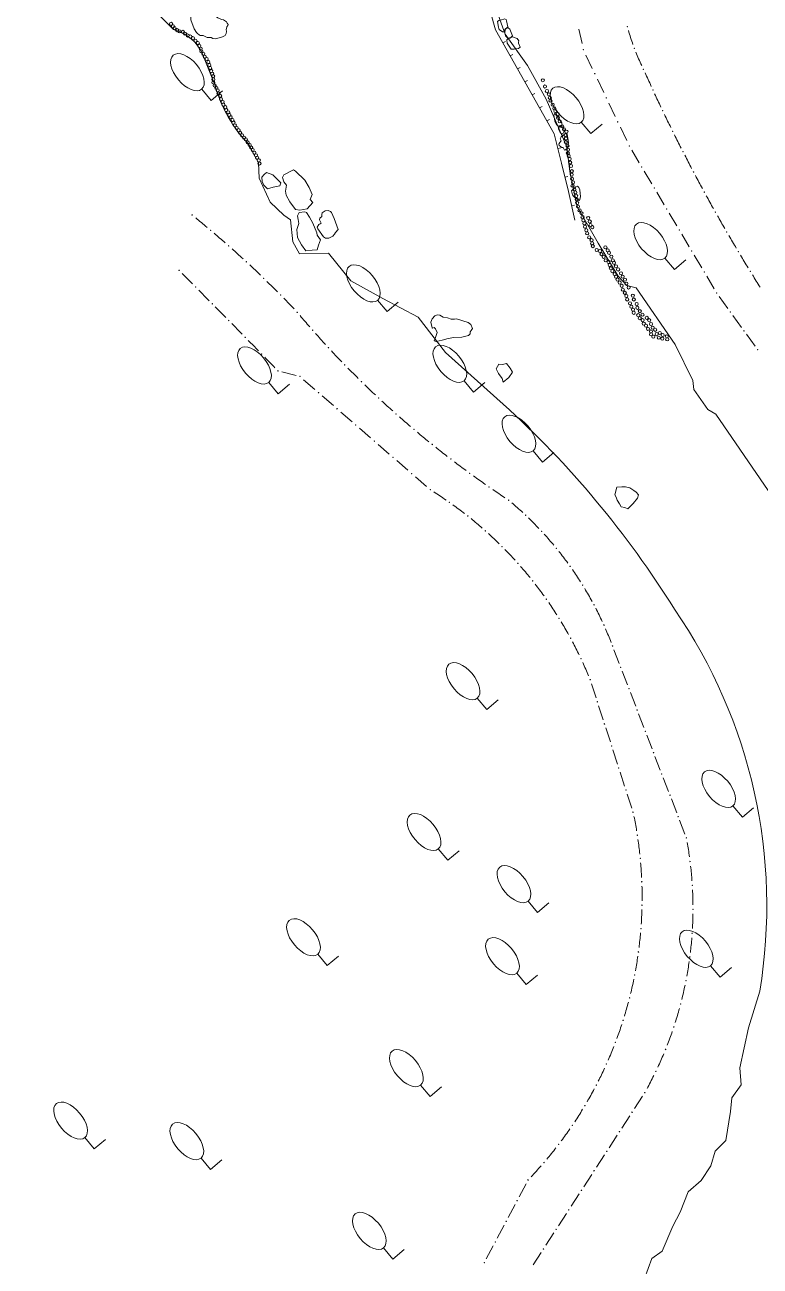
# Model space of a CAD drawing. Header units: metres. Extents: x -10443 to -4073, y -33280 to -26846.
# Drawn here: x -7939.24 to -7914.32, y -29569.02 to -29526.97 of the extents above; entities that cross this region are included whole.
import ezdxf

# ---------------------------------------------------------------- set-up
doc = ezdxf.new("R2010")
doc.units = ezdxf.units.M
doc.header["$MEASUREMENT"] = 0
doc.linetypes.add('CONTINUOUS_1', pattern=[0])
doc.linetypes.add('CONTINUOUS_2', pattern=[0])
for name, color, linetype, lineweight in [('園路', 241, 'CONTINUOUS_2', 18), ('木', 254, 'CONTINUOUS_2', 18), ('木材', 241, 'CONTINUOUS_2', 18), ('石', 241, 'CONTINUOUS_2', 18), ('護岸', 241, 'CONTINUOUS_2', 18)]:
    doc.layers.add(name, color=color, linetype=linetype, lineweight=lineweight)

msp = doc.modelspace()

# ---------------------------------------------------------------- hatches: boundary and pattern name
at = {"layer": '園路', "linetype": 'CONTINUOUS_1', "lineweight": 18}
for points in [[(-7918.811, -29527.029, 1), (-7918.826, -29527.029, 1)], [(-7920.301, -29527.809, 1), (-7920.316, -29527.809, 1)], [(-7918.572, -29527.762, 1), (-7918.587, -29527.762, 1)], [(-7919.913, -29528.624, 1), (-7919.928, -29528.624, 1)], [(-7918.265, -29528.47, 1), (-7918.28, -29528.47, 1)], [(-7917.944, -29529.175, 1), (-7917.959, -29529.175, 1)], [(-7919.524, -29529.439, 1), (-7919.539, -29529.439, 1)], [(-7917.613, -29529.876, 1), (-7917.628, -29529.876, 1)], [(-7919.135, -29530.254, 1), (-7919.15, -29530.254, 1)], [(-7917.274, -29530.572, 1), (-7917.289, -29530.572, 1)], [(-7918.746, -29531.068, 1), (-7918.761, -29531.068, 1)], [(-7916.925, -29531.264, 1), (-7916.94, -29531.264, 1)], [(-7918.322, -29531.781, 1), (-7918.337, -29531.781, 1)], [(-7916.567, -29531.952, 1), (-7916.582, -29531.952, 1)], [(-7917.898, -29532.493, 1), (-7917.913, -29532.493, 1)], [(-7916.201, -29532.634, 1), (-7916.216, -29532.634, 1)], [(-7933.559, -29533.412, 1), (-7933.574, -29533.412, 1)], [(-7917.474, -29533.205, 1), (-7917.489, -29533.205, 1)], [(-7915.825, -29533.312, 1), (-7915.84, -29533.312, 1)], [(-7932.934, -29533.925, 1), (-7932.949, -29533.925, 1)], [(-7917.051, -29533.918, 1), (-7917.066, -29533.918, 1)], [(-7915.441, -29533.985, 1), (-7915.456, -29533.985, 1)], [(-7932.322, -29534.453, 1), (-7932.337, -29534.453, 1)], [(-7916.627, -29534.63, 1), (-7916.642, -29534.63, 1)], [(-7915.048, -29534.653, 1), (-7915.063, -29534.653, 1)], [(-7931.721, -29534.994, 1), (-7931.736, -29534.994, 1)], [(-7933.999, -29535.286, 1), (-7934.014, -29535.286, 1)], [(-7931.134, -29535.55, 1), (-7931.149, -29535.55, 1)], [(-7916.203, -29535.342, 1), (-7916.218, -29535.342, 1)], [(-7914.646, -29535.315, 1), (-7914.661, -29535.315, 1)], [(-7933.438, -29535.85, 1), (-7933.453, -29535.85, 1)], [(-7932.878, -29536.416, 1), (-7932.893, -29536.416, 1)], [(-7930.56, -29536.12, 1), (-7930.575, -29536.12, 1)], [(-7915.779, -29536.054, 1), (-7915.794, -29536.054, 1)], [(-7930, -29536.702, 1), (-7930.015, -29536.702, 1)], [(-7915.317, -29536.693, 1), (-7915.332, -29536.693, 1)], [(-7932.319, -29536.982, 1), (-7932.334, -29536.982, 1)], [(-7931.761, -29537.55, 1), (-7931.776, -29537.55, 1)], [(-7929.476, -29537.31, 1), (-7929.491, -29537.31, 1)], [(-7914.855, -29537.333, 1), (-7914.87, -29537.333, 1)], [(-7931.205, -29538.119, 1), (-7931.22, -29538.119, 1)], [(-7928.938, -29537.904, 1), (-7928.953, -29537.904, 1)], [(-7914.392, -29537.972, 1), (-7914.407, -29537.972, 1)], [(-7928.386, -29538.485, 1), (-7928.401, -29538.485, 1)], [(-7930.65, -29538.688, 1), (-7930.665, -29538.688, 1)], [(-7929.908, -29538.877, 1), (-7929.923, -29538.877, 1)], [(-7927.82, -29539.053, 1), (-7927.835, -29539.053, 1)], [(-7929.276, -29539.426, 1), (-7929.291, -29539.426, 1)], [(-7927.24, -29539.607, 1), (-7927.255, -29539.607, 1)], [(-7928.645, -29539.974, 1), (-7928.66, -29539.974, 1)], [(-7926.647, -29540.147, 1), (-7926.662, -29540.147, 1)], [(-7928.014, -29540.522, 1), (-7928.029, -29540.522, 1)], [(-7926.041, -29540.672, 1), (-7926.056, -29540.672, 1)], [(-7927.383, -29541.07, 1), (-7927.398, -29541.07, 1)], [(-7925.423, -29541.182, 1), (-7925.438, -29541.182, 1)], [(-7926.752, -29541.618, 1), (-7926.767, -29541.618, 1)], [(-7924.792, -29541.677, 1), (-7924.807, -29541.677, 1)], [(-7926.121, -29542.167, 1), (-7926.136, -29542.167, 1)], [(-7924.15, -29542.157, 1), (-7924.165, -29542.157, 1)], [(-7925.489, -29542.715, 1), (-7925.504, -29542.715, 1)], [(-7923.496, -29542.621, 1), (-7923.511, -29542.621, 1)], [(-7924.84, -29543.143, 1), (-7924.855, -29543.143, 1)], [(-7922.831, -29543.069, 1), (-7922.846, -29543.069, 1)], [(-7922.257, -29543.577, 1), (-7922.272, -29543.577, 1)], [(-7924.217, -29543.608, 1), (-7924.232, -29543.608, 1)], [(-7923.621, -29544.108, 1), (-7923.636, -29544.108, 1)], [(-7921.717, -29544.122, 1), (-7921.732, -29544.122, 1)], [(-7923.055, -29544.641, 1), (-7923.07, -29544.641, 1)], [(-7921.213, -29544.7, 1), (-7921.228, -29544.7, 1)], [(-7922.52, -29545.207, 1), (-7922.535, -29545.207, 1)], [(-7920.749, -29545.31, 1), (-7920.764, -29545.31, 1)], [(-7922.02, -29545.802, 1), (-7922.035, -29545.802, 1)], [(-7920.324, -29545.948, 1), (-7920.339, -29545.948, 1)], [(-7921.554, -29546.424, 1), (-7921.569, -29546.424, 1)], [(-7919.943, -29546.613, 1), (-7919.958, -29546.613, 1)], [(-7921.124, -29547.073, 1), (-7921.139, -29547.073, 1)], [(-7919.605, -29547.302, 1), (-7919.62, -29547.302, 1)], [(-7920.733, -29547.745, 1), (-7920.748, -29547.745, 1)], [(-7919.313, -29548.01, 1), (-7919.328, -29548.01, 1)], [(-7920.381, -29548.439, 1), (-7920.396, -29548.439, 1)], [(-7919.035, -29548.732, 1), (-7919.05, -29548.732, 1)], [(-7920.07, -29549.151, 1), (-7920.085, -29549.151, 1)], [(-7918.757, -29549.454, 1), (-7918.772, -29549.454, 1)], [(-7919.827, -29549.899, 1), (-7919.842, -29549.899, 1)], [(-7918.478, -29550.176, 1), (-7918.493, -29550.176, 1)], [(-7919.585, -29550.647, 1), (-7919.6, -29550.647, 1)], [(-7918.2, -29550.898, 1), (-7918.215, -29550.898, 1)], [(-7919.343, -29551.395, 1), (-7919.358, -29551.395, 1)], [(-7917.922, -29551.62, 1), (-7917.937, -29551.62, 1)], [(-7919.101, -29552.142, 1), (-7919.116, -29552.142, 1)], [(-7917.644, -29552.342, 1), (-7917.659, -29552.342, 1)], [(-7918.858, -29552.89, 1), (-7918.873, -29552.89, 1)], [(-7917.366, -29553.063, 1), (-7917.381, -29553.063, 1)], [(-7918.616, -29553.638, 1), (-7918.631, -29553.638, 1)], [(-7917.088, -29553.785, 1), (-7917.103, -29553.785, 1)], [(-7918.472, -29554.418, 1), (-7918.487, -29554.418, 1)], [(-7916.81, -29554.507, 1), (-7916.825, -29554.507, 1)], [(-7918.373, -29555.205, 1), (-7918.388, -29555.205, 1)], [(-7916.684, -29555.309, 1), (-7916.699, -29555.309, 1)], [(-7918.32, -29555.996, 1), (-7918.335, -29555.996, 1)], [(-7916.609, -29556.117, 1), (-7916.624, -29556.117, 1)], [(-7918.312, -29556.789, 1), (-7918.327, -29556.789, 1)], [(-7916.585, -29556.928, 1), (-7916.6, -29556.928, 1)], [(-7918.35, -29557.581, 1), (-7918.365, -29557.581, 1)], [(-7916.613, -29557.739, 1), (-7916.628, -29557.739, 1)], [(-7918.434, -29558.37, 1), (-7918.449, -29558.37, 1)], [(-7916.693, -29558.546, 1), (-7916.708, -29558.546, 1)], [(-7918.563, -29559.153, 1), (-7918.578, -29559.153, 1)], [(-7916.824, -29559.347, 1), (-7916.839, -29559.347, 1)], [(-7918.736, -29559.927, 1), (-7918.751, -29559.927, 1)], [(-7917.005, -29560.138, 1), (-7917.02, -29560.138, 1)], [(-7918.954, -29560.69, 1), (-7918.969, -29560.69, 1)], [(-7917.236, -29560.916, 1), (-7917.251, -29560.916, 1)], [(-7919.215, -29561.438, 1), (-7919.23, -29561.438, 1)], [(-7917.516, -29561.677, 1), (-7917.531, -29561.677, 1)], [(-7919.519, -29562.171, 1), (-7919.534, -29562.171, 1)], [(-7917.844, -29562.419, 1), (-7917.859, -29562.419, 1)], [(-7919.865, -29562.885, 1), (-7919.88, -29562.885, 1)], [(-7918.219, -29563.139, 1), (-7918.234, -29563.139, 1)], [(-7920.251, -29563.578, 1), (-7920.266, -29563.578, 1)], [(-7918.648, -29563.801, 1), (-7918.663, -29563.801, 1)], [(-7920.676, -29564.247, 1), (-7920.691, -29564.247, 1)], [(-7919.077, -29564.462, 1), (-7919.092, -29564.462, 1)], [(-7921.139, -29564.891, 1), (-7921.154, -29564.891, 1)], [(-7919.506, -29565.124, 1), (-7919.521, -29565.124, 1)], [(-7921.638, -29565.507, 1), (-7921.653, -29565.507, 1)], [(-7919.935, -29565.786, 1), (-7919.95, -29565.786, 1)], [(-7922.172, -29566.094, 1), (-7922.187, -29566.094, 1)], [(-7920.365, -29566.447, 1), (-7920.38, -29566.447, 1)], [(-7922.544, -29566.796, 1), (-7922.559, -29566.796, 1)], [(-7920.794, -29567.109, 1), (-7920.809, -29567.109, 1)], [(-7922.916, -29567.498, 1), (-7922.931, -29567.498, 1)], [(-7921.223, -29567.771, 1), (-7921.238, -29567.771, 1)], [(-7923.287, -29568.199, 1), (-7923.302, -29568.199, 1)], [(-7921.652, -29568.432, 1), (-7921.667, -29568.432, 1)], [(-7923.659, -29568.901, 1), (-7923.674, -29568.901, 1)]]:
    msp.add_hatch(color=241, dxfattribs=at).paths.add_polyline_path(points, flags=0)

# ---------------------------------------------------------------- linework, layer by layer
at = {"layer": '園路', "color": 1, "linetype": 'CONTINUOUS_1', "lineweight": 18}
for p, q in [((-7920.353, -29527.602), (-7920.458, -29527.113)), ((-7923.039, -29527.575), (-7922.952, -29527.526)), ((-7922.79, -29528.016), (-7922.703, -29527.967)), ((-7920.007, -29528.442), (-7920.222, -29527.991)), ((-7922.541, -29528.458), (-7922.454, -29528.408)), ((-7922.292, -29528.899), (-7922.205, -29528.85)), ((-7919.618, -29529.257), (-7919.833, -29528.806)), ((-7922.043, -29529.34), (-7921.956, -29529.291)), ((-7919.229, -29530.072), (-7919.444, -29529.621)), ((-7921.794, -29529.781), (-7921.707, -29529.732)), ((-7921.545, -29530.222), (-7921.458, -29530.173)), ((-7918.84, -29530.887), (-7919.055, -29530.435)), ((-7921.173, -29531.156), (-7921.076, -29531.132)), ((-7918.414, -29531.639), (-7918.669, -29531.21)), ((-7920.931, -29532.129), (-7920.834, -29532.106)), ((-7917.99, -29532.352), (-7918.245, -29531.922)), ((-7917.566, -29533.064), (-7917.822, -29532.634)), ((-7920.707, -29533.098), (-7920.609, -29533.076)), ((-7917.142, -29533.776), (-7917.398, -29533.347)), ((-7916.718, -29534.489), (-7916.974, -29534.059)), ((-7916.295, -29535.201), (-7916.55, -29534.771)), ((-7915.871, -29535.913), (-7916.127, -29535.483)), ((-7915.409, -29536.576), (-7915.702, -29536.171)), ((-7914.947, -29537.216), (-7915.24, -29536.811)), ((-7914.485, -29537.855), (-7914.778, -29537.45)), ((-7930.044, -29538.845), (-7930.528, -29538.721)), ((-7929.411, -29539.316), (-7929.788, -29538.988)), ((-7928.78, -29539.864), (-7929.157, -29539.536)), ((-7928.148, -29540.412), (-7928.526, -29540.084)), ((-7927.517, -29540.96), (-7927.895, -29540.632)), ((-7926.886, -29541.508), (-7927.264, -29541.18)), ((-7926.255, -29542.057), (-7926.632, -29541.729)), ((-7925.624, -29542.605), (-7926.001, -29542.277)), ((-7919.091, -29548.605), (-7919.271, -29548.138)), ((-7918.813, -29549.327), (-7918.993, -29548.86)), ((-7919.879, -29549.763), (-7920.033, -29549.287)), ((-7918.535, -29550.048), (-7918.715, -29549.582)), ((-7919.637, -29550.511), (-7919.791, -29550.035)), ((-7918.257, -29550.77), (-7918.437, -29550.304)), ((-7919.394, -29551.258), (-7919.548, -29550.783)), ((-7917.979, -29551.492), (-7918.159, -29551.026)), ((-7919.152, -29552.006), (-7919.306, -29551.531)), ((-7917.701, -29552.214), (-7917.881, -29551.747)), ((-7918.91, -29552.754), (-7919.064, -29552.278)), ((-7917.423, -29552.936), (-7917.602, -29552.469)), ((-7918.668, -29553.502), (-7918.822, -29553.026)), ((-7917.144, -29553.658), (-7917.324, -29553.191)), ((-7916.866, -29554.38), (-7917.046, -29553.913)), ((-7918.577, -29563.68), (-7918.305, -29563.26)), ((-7919.006, -29564.341), (-7918.734, -29563.922)), ((-7919.435, -29565.003), (-7919.163, -29564.583)), ((-7919.864, -29565.665), (-7919.592, -29565.245)), ((-7922.483, -29566.666), (-7922.249, -29566.224)), ((-7920.294, -29566.326), (-7920.021, -29565.907)), ((-7920.723, -29566.988), (-7920.451, -29566.568)), ((-7922.854, -29567.368), (-7922.62, -29566.926)), ((-7921.152, -29567.649), (-7920.88, -29567.23)), ((-7923.226, -29568.069), (-7922.992, -29567.627)), ((-7921.581, -29568.311), (-7921.309, -29567.892)), ((-7923.598, -29568.771), (-7923.364, -29568.329)), ((-7922.01, -29568.973), (-7921.738, -29568.553))]:
    msp.add_line(p, q, dxfattribs=at)
at = {"layer": '園路', "color": 1, "linetype": 'CONTINUOUS_1', "lineweight": 18, "flags": 128}
msp.add_lwpolyline([(-7920.6, -29533.586), (-7920.814, -29532.61), (-7921.049, -29531.649), (-7921.296, -29530.664), (-7923.288, -29527.134), (-7924.364, -29523.33)], dxfattribs=at)
at = {"layer": '園路', "color": 1, "linetype": 'CONTINUOUS_1', "lineweight": 18}
for centre in [(-7918.819, -29527.029), (-7920.309, -29527.809), (-7918.579, -29527.762), (-7919.92, -29528.624), (-7918.273, -29528.47), (-7917.952, -29529.175), (-7919.531, -29529.439), (-7917.621, -29529.876), (-7919.142, -29530.254), (-7917.281, -29530.572), (-7918.753, -29531.068), (-7916.933, -29531.264), (-7918.329, -29531.781), (-7916.575, -29531.952), (-7917.906, -29532.493), (-7916.208, -29532.634), (-7933.567, -29533.412), (-7917.482, -29533.205), (-7915.833, -29533.312), (-7932.942, -29533.925), (-7917.058, -29533.918), (-7915.448, -29533.985), (-7932.329, -29534.453), (-7916.634, -29534.63), (-7915.055, -29534.653), (-7931.729, -29534.994), (-7934.007, -29535.286), (-7931.142, -29535.55), (-7916.211, -29535.342), (-7914.653, -29535.315), (-7933.446, -29535.85), (-7932.886, -29536.416), (-7930.568, -29536.12), (-7915.787, -29536.054), (-7930.007, -29536.702), (-7915.325, -29536.693), (-7932.327, -29536.982), (-7931.769, -29537.55), (-7929.484, -29537.31), (-7914.862, -29537.333), (-7931.212, -29538.119), (-7928.946, -29537.904), (-7914.4, -29537.972), (-7928.394, -29538.485), (-7930.657, -29538.688), (-7929.915, -29538.877), (-7927.828, -29539.053), (-7929.284, -29539.426), (-7927.248, -29539.607), (-7928.653, -29539.974), (-7926.655, -29540.147), (-7928.022, -29540.522), (-7926.049, -29540.672), (-7927.39, -29541.07), (-7925.431, -29541.182), (-7926.759, -29541.618), (-7924.8, -29541.677), (-7926.128, -29542.167), (-7924.158, -29542.157), (-7925.497, -29542.715), (-7923.504, -29542.621), (-7924.848, -29543.143), (-7922.839, -29543.069), (-7922.265, -29543.577), (-7924.224, -29543.608), (-7923.628, -29544.108), (-7921.724, -29544.122), (-7923.062, -29544.641), (-7921.221, -29544.7), (-7922.528, -29545.207), (-7920.756, -29545.31), (-7922.027, -29545.802), (-7920.332, -29545.948), (-7921.561, -29546.424), (-7919.95, -29546.613), (-7921.132, -29547.073), (-7919.613, -29547.302), (-7920.741, -29547.745), (-7919.32, -29548.01), (-7920.389, -29548.439), (-7919.042, -29548.732), (-7920.077, -29549.151), (-7918.764, -29549.454), (-7919.835, -29549.899), (-7918.486, -29550.176), (-7919.593, -29550.647), (-7918.208, -29550.898), (-7919.35, -29551.395), (-7917.93, -29551.62), (-7919.108, -29552.142), (-7917.652, -29552.342), (-7918.866, -29552.89), (-7917.373, -29553.063), (-7918.624, -29553.638), (-7917.095, -29553.785), (-7918.48, -29554.418), (-7916.817, -29554.507), (-7918.381, -29555.205), (-7916.691, -29555.309), (-7918.328, -29555.996), (-7916.616, -29556.117), (-7918.32, -29556.789), (-7916.593, -29556.928), (-7918.358, -29557.581), (-7916.621, -29557.739), (-7918.441, -29558.37), (-7916.701, -29558.546), (-7918.57, -29559.153), (-7916.831, -29559.347), (-7918.744, -29559.927), (-7917.013, -29560.138), (-7918.961, -29560.69), (-7917.244, -29560.916), (-7919.223, -29561.438), (-7917.524, -29561.677), (-7919.527, -29562.171), (-7917.852, -29562.419), (-7919.872, -29562.885), (-7918.226, -29563.139), (-7920.258, -29563.578), (-7918.655, -29563.801), (-7920.683, -29564.247), (-7919.085, -29564.462), (-7921.147, -29564.891), (-7919.514, -29565.124), (-7921.646, -29565.507), (-7919.943, -29565.786), (-7922.18, -29566.094), (-7920.372, -29566.447), (-7922.552, -29566.796), (-7920.801, -29567.109), (-7922.923, -29567.498), (-7921.23, -29567.771), (-7923.295, -29568.199), (-7921.66, -29568.432), (-7923.667, -29568.901)]:
    msp.add_circle(centre, 0.0075, dxfattribs=at)
for centre, radius, start, end in [((-7910.779, -29524.808), 8.341, 196.3751, 199.8098), ((-7910.779, -29524.808), 8.341, 201.6748, 205.1094), ((-7864.097, -29504.203), 59.362, 204.26146, 204.74405), ((-7864.097, -29504.203), 59.362, 205.00938, 205.49198), ((-7864.097, -29504.203), 59.362, 205.75731, 206.2399), ((-7864.097, -29504.203), 59.362, 206.50523, 206.98783), ((-7864.097, -29504.203), 59.362, 207.25316, 207.73575), ((-7864.097, -29504.203), 59.362, 208.00108, 208.48368), ((-7864.097, -29504.203), 59.362, 208.74901, 209.2316), ((-7864.097, -29504.203), 59.362, 209.49693, 209.97953), ((-7955.012, -29560.185), 34.302, 50.2118, 51.047), ((-7955.012, -29560.185), 34.302, 48.8613, 49.6965), ((-7864.097, -29504.203), 59.362, 210.24486, 210.72745), ((-7955.012, -29560.185), 34.302, 47.5109, 48.346), ((-7955.012, -29560.185), 34.302, 46.1604, 46.9955), ((-7864.097, -29504.203), 59.362, 210.99278, 211.47538), ((-8210.612, -29810.937), 390.505, 44.8059, 44.87926), ((-7864.097, -29504.203), 59.362, 211.74071, 212.2233), ((-8210.612, -29810.937), 390.505, 44.68914, 44.7625), ((-7955.012, -29560.185), 34.302, 44.8099, 45.6451), ((-7955.012, -29560.185), 34.302, 43.4594, 44.2946), ((-8210.612, -29810.937), 390.505, 44.57238, 44.64574), ((-7904.67, -29515.395), 33.106, 220.3238, 221.1891), ((-8210.612, -29810.937), 390.505, 44.45562, 44.52898), ((-8210.612, -29810.937), 390.505, 44.33886, 44.41222), ((-7904.67, -29515.395), 33.106, 221.7115, 222.5768), ((-7904.67, -29515.395), 33.106, 223.0991, 223.9645), ((-8210.612, -29810.937), 390.505, 44.2221, 44.29546), ((-7904.67, -29515.395), 33.106, 224.4868, 225.3522), ((-7904.67, -29515.395), 33.106, 225.8745, 226.7398), ((-7904.67, -29515.395), 33.106, 227.2622, 228.1275), ((-7904.67, -29515.395), 33.106, 228.6499, 229.5152), ((-7904.67, -29515.395), 33.106, 230.0375, 230.9029), ((-7904.67, -29515.395), 33.106, 231.4252, 232.2906), ((-7904.67, -29515.395), 33.106, 232.8129, 233.6782), ((-7904.67, -29515.395), 33.106, 234.2006, 235.0659), ((-7904.67, -29515.395), 33.106, 235.5883, 236.4536), ((-7932.609, -29554.204), 13.512, 55.5312, 57.6513), ((-7930.352, -29552.142), 11.779, 47.2926, 49.7247), ((-7932.609, -29554.204), 13.512, 52.2328, 54.3529), ((-7932.609, -29554.204), 13.512, 48.9344, 51.0545), ((-7930.352, -29552.142), 11.779, 43.5626, 45.9946), ((-7932.609, -29554.204), 13.512, 45.636, 47.7561), ((-7930.352, -29552.142), 11.779, 39.8326, 42.2646), ((-7932.609, -29554.204), 13.512, 42.3376, 44.4577), ((-7930.352, -29552.142), 11.779, 36.1025, 38.5345), ((-7932.609, -29554.204), 13.512, 39.0391, 41.1593), ((-7930.352, -29552.142), 11.779, 32.3725, 34.8045), ((-7932.609, -29554.204), 13.512, 35.7407, 37.8609), ((-7930.352, -29552.142), 11.779, 28.6425, 31.0745), ((-7932.609, -29554.204), 13.512, 32.4423, 34.5625), ((-7930.352, -29552.142), 11.779, 24.9124, 27.3444), ((-7932.609, -29554.204), 13.512, 29.1439, 31.264), ((-7930.352, -29552.142), 11.779, 21.1824, 23.6144), ((-7932.609, -29554.204), 13.512, 25.8455, 27.9656), ((-7932.609, -29554.204), 13.512, 22.5471, 24.6672), ((-7932.099, -29556.526), 13.782, 9.4094, 11.4881), ((-7932.099, -29556.526), 13.782, 6.1115, 8.1902), ((-7929.361, -29556.891), 12.768, 7.816, 10.0598), ((-7932.099, -29556.526), 13.782, 2.8136, 4.8923), ((-7929.361, -29556.891), 12.768, 4.1742, 6.418), ((-7932.099, -29556.526), 13.782, 359.5157, 1.5944), ((-7929.361, -29556.891), 12.768, 0.5324, 2.7762), ((-7932.099, -29556.526), 13.782, 356.2178, 358.2964), ((-7929.361, -29556.891), 12.768, 356.8907, 359.1344), ((-7932.099, -29556.526), 13.782, 352.9198, 354.9985), ((-7929.361, -29556.891), 12.768, 353.2489, 355.4926), ((-7932.099, -29556.526), 13.782, 349.6219, 351.7006), ((-7929.361, -29556.891), 12.768, 349.6071, 351.8509), ((-7932.099, -29556.526), 13.782, 346.324, 348.4027), ((-7929.361, -29556.891), 12.768, 345.9653, 348.2091), ((-7932.099, -29556.526), 13.782, 343.0261, 345.1048), ((-7929.361, -29556.891), 12.768, 342.3235, 344.5673), ((-7932.099, -29556.526), 13.782, 339.7282, 341.8068), ((-7929.361, -29556.891), 12.768, 338.6818, 340.9255), ((-7932.099, -29556.526), 13.782, 336.4302, 338.5089), ((-7929.361, -29556.891), 12.768, 335.04, 337.2837), ((-7932.099, -29556.526), 13.782, 333.1323, 335.211), ((-7929.361, -29556.891), 12.768, 331.3982, 333.642), ((-7932.099, -29556.526), 13.782, 329.8344, 331.9131), ((-7932.099, -29556.526), 13.782, 326.5365, 328.6152), ((-7932.099, -29556.526), 13.782, 323.2386, 325.3172), ((-7932.099, -29556.526), 13.782, 319.9406, 322.0193), ((-7932.099, -29556.526), 13.782, 316.6427, 318.7214)]:
    msp.add_arc(centre, radius, start, end, dxfattribs=at)
at = {"layer": '木', "color": 1, "linetype": 'CONTINUOUS_1', "lineweight": 18}
for p, q in [((-7932.922, -29529.528), (-7933.243, -29529.145)), ((-7932.539, -29529.206), (-7932.922, -29529.528)), ((-7920.057, -29530.649), (-7920.379, -29530.266)), ((-7919.674, -29530.327), (-7920.057, -29530.649)), ((-7917.223, -29535.25), (-7917.544, -29534.867)), ((-7916.84, -29534.928), (-7917.223, -29535.25)), ((-7926.962, -29536.681), (-7927.283, -29536.298)), ((-7926.579, -29536.36), (-7926.962, -29536.681)), ((-7930.651, -29539.462), (-7930.972, -29539.079)), ((-7930.268, -29539.141), (-7930.651, -29539.462)), ((-7924.03, -29539.405), (-7924.352, -29539.022)), ((-7923.647, -29539.084), (-7924.03, -29539.405)), ((-7921.688, -29541.776), (-7922.009, -29541.393)), ((-7921.305, -29541.455), (-7921.688, -29541.776)), ((-7923.58, -29550.159), (-7923.902, -29549.776)), ((-7923.197, -29549.837), (-7923.58, -29550.159)), ((-7914.92, -29553.808), (-7915.242, -29553.425)), ((-7914.537, -29553.487), (-7914.92, -29553.808)), ((-7924.902, -29555.268), (-7925.224, -29554.885)), ((-7924.519, -29554.946), (-7924.902, -29555.268)), ((-7921.857, -29557.034), (-7922.178, -29556.651)), ((-7921.474, -29556.713), (-7921.857, -29557.034)), ((-7928.989, -29558.835), (-7929.311, -29558.452)), ((-7928.606, -29558.514), (-7928.989, -29558.835)), ((-7922.246, -29559.475), (-7922.567, -29559.092)), ((-7915.675, -29559.223), (-7915.997, -29558.84)), ((-7915.292, -29558.902), (-7915.675, -29559.223)), ((-7921.863, -29559.154), (-7922.246, -29559.475)), ((-7925.502, -29563.265), (-7925.823, -29562.882)), ((-7925.119, -29562.943), (-7925.502, -29563.265)), ((-7936.882, -29565.044), (-7937.204, -29564.661)), ((-7936.499, -29564.723), (-7936.882, -29565.044)), ((-7932.943, -29565.739), (-7933.265, -29565.356)), ((-7932.56, -29565.417), (-7932.943, -29565.739)), ((-7926.76, -29568.78), (-7927.081, -29568.397)), ((-7926.376, -29568.458), (-7926.76, -29568.78))]:
    msp.add_line(p, q, dxfattribs=at)
for centre in [(-7933.726, -29528.57), (-7920.861, -29529.691), (-7918.027, -29534.292), (-7927.765, -29535.724), (-7931.454, -29538.505), (-7924.834, -29538.448), (-7922.491, -29540.819), (-7924.384, -29549.201), (-7915.724, -29552.85), (-7925.706, -29554.31), (-7922.661, -29556.076), (-7929.793, -29557.877), (-7923.049, -29558.517), (-7916.479, -29558.265), (-7926.306, -29562.307), (-7937.686, -29564.087), (-7933.747, -29564.781), (-7927.563, -29567.822)]:
    msp.add_ellipse(centre, major_axis=(-0.482, 0.575), ratio=0.533333, dxfattribs=at)
at = {"layer": '木材', "color": 4, "linetype": 'CONTINUOUS_2', "lineweight": 18}
for centre in [(-7934.28, -29526.933), (-7934.213, -29527.021), (-7934.166, -29527.077), (-7934.076, -29527.147), (-7933.995, -29527.188), (-7933.883, -29527.204), (-7933.815, -29527.264), (-7933.721, -29527.326), (-7933.63, -29527.364), (-7933.541, -29527.419), (-7933.454, -29527.506), (-7933.375, -29527.584), (-7933.325, -29527.68), (-7933.28, -29527.773), (-7933.253, -29527.863), (-7933.189, -29527.948), (-7933.14, -29528.044), (-7933.074, -29528.127), (-7933.016, -29528.226), (-7932.984, -29528.327), (-7932.957, -29528.431), (-7932.923, -29528.53), (-7932.889, -29528.618), (-7932.855, -29528.705), (-7932.847, -29528.814), (-7921.683, -29528.844), (-7932.846, -29528.921), (-7932.802, -29529.019), (-7932.748, -29529.103), (-7932.699, -29529.187), (-7932.675, -29529.292), (-7921.61, -29529.056), (-7921.544, -29529.21), (-7921.48, -29529.32), (-7932.618, -29529.371), (-7932.587, -29529.484), (-7932.534, -29529.578), (-7932.508, -29529.667), (-7932.44, -29529.754), (-7921.444, -29529.434), (-7921.421, -29529.538), (-7921.35, -29529.673), (-7932.415, -29529.849), (-7932.344, -29529.933), (-7932.309, -29530.017), (-7932.26, -29530.095), (-7921.291, -29529.797), (-7921.257, -29529.885), (-7921.172, -29529.99), (-7921.166, -29530.116), (-7932.198, -29530.194), (-7932.167, -29530.279), (-7932.121, -29530.37), (-7932.06, -29530.463), (-7931.993, -29530.534), (-7921.109, -29530.234), (-7921.026, -29530.405), (-7920.963, -29530.508), (-7920.882, -29530.583), (-7931.94, -29530.626), (-7931.876, -29530.707), (-7931.808, -29530.786), (-7931.747, -29530.847), (-7931.683, -29530.952), (-7920.913, -29530.703), (-7920.903, -29530.942), (-7920.9, -29530.816), (-7931.616, -29531.04), (-7931.565, -29531.12), (-7931.513, -29531.205), (-7931.462, -29531.296), (-7931.402, -29531.385), (-7920.845, -29531.063), (-7920.834, -29531.313), (-7920.83, -29531.195), (-7920.807, -29531.407), (-7931.364, -29531.469), (-7931.309, -29531.555), (-7931.284, -29531.663), (-7920.775, -29531.51), (-7920.756, -29531.631), (-7920.728, -29531.747), (-7920.704, -29532.041), (-7920.698, -29531.925), (-7920.692, -29532.182), (-7920.674, -29532.415), (-7920.662, -29532.299), (-7920.616, -29532.539), (-7920.582, -29532.641), (-7920.551, -29532.763), (-7920.532, -29532.879), (-7920.518, -29533), (-7920.491, -29533.119), (-7920.437, -29533.253), (-7920.371, -29533.349), (-7920.335, -29533.479), (-7920.145, -29533.507), (-7920.312, -29533.586), (-7920.272, -29533.693), (-7920.253, -29533.805), (-7920.21, -29533.924), (-7920.091, -29533.627), (-7920.067, -29533.749), (-7920.002, -29533.822), (-7920.178, -29534.03), (-7920.112, -29534.165), (-7920.03, -29534.261), (-7920.009, -29534.37), (-7919.986, -29534.463), (-7919.86, -29534.592), (-7919.747, -29534.626), (-7919.694, -29534.736), (-7919.56, -29534.505), (-7919.486, -29534.605), (-7919.438, -29534.69), (-7919.623, -29534.824), (-7919.553, -29534.945), (-7919.456, -29535), (-7919.415, -29535.101), (-7919.376, -29535.214), (-7919.361, -29534.819), (-7919.311, -29534.946), (-7919.269, -29535.029), (-7919.206, -29535.146), (-7919.326, -29535.309), (-7919.246, -29535.414), (-7919.2, -29535.499), (-7919.151, -29535.595), (-7919.131, -29535.252), (-7919.03, -29535.382), (-7918.974, -29535.496), (-7918.899, -29535.596), (-7919.075, -29535.697), (-7919.009, -29535.809), (-7918.972, -29535.938), (-7918.904, -29536.046), (-7918.852, -29535.734), (-7918.774, -29535.864), (-7918.854, -29536.15), (-7918.823, -29536.269), (-7918.73, -29536.401), (-7918.632, -29536.14), (-7918.598, -29536.27), (-7918.502, -29536.424), (-7918.682, -29536.516), (-7918.625, -29536.613), (-7918.602, -29536.72), (-7918.478, -29536.553), (-7918.449, -29536.804), (-7918.397, -29536.903), (-7918.393, -29536.666), (-7918.305, -29536.787), (-7918.159, -29536.891), (-7918.299, -29536.971), (-7918.261, -29537.088), (-7918.183, -29537.156), (-7918.119, -29537.263), (-7918.077, -29536.973), (-7918.016, -29537.103), (-7917.962, -29537.224), (-7917.876, -29537.296), (-7918.018, -29537.356), (-7918.013, -29537.452), (-7917.939, -29537.53), (-7917.826, -29537.443), (-7917.749, -29537.565), (-7917.716, -29537.408), (-7917.634, -29537.597), (-7917.618, -29537.474), (-7917.479, -29537.516), (-7917.466, -29537.622)]:
    msp.add_circle(centre, 0.0535, dxfattribs=at)
at = {"layer": '石', "color": 4, "linetype": 'CONTINUOUS_2', "lineweight": 18, "flags": 128}
for points in [[(-7933.521, -29526.358), (-7933.476, -29526.315), (-7933.443, -29526.295), (-7933.417, -29526.296), (-7933.324, -29526.331), (-7933.241, -29526.373), (-7933.218, -29526.401), (-7933.156, -29526.391), (-7933.081, -29526.387), (-7933.015, -29526.41), (-7932.975, -29526.454), (-7932.939, -29526.517), (-7932.907, -29526.559), (-7932.691, -29526.731), (-7932.569, -29526.782), (-7932.503, -29526.798), (-7932.399, -29526.866), (-7932.375, -29526.914), (-7932.349, -29526.953), (-7932.354, -29526.993), (-7932.389, -29527.038), (-7932.406, -29527.088), (-7932.409, -29527.129), (-7932.407, -29527.188), (-7932.417, -29527.258), (-7932.444, -29527.33), (-7932.54, -29527.377), (-7932.605, -29527.399), (-7932.693, -29527.419), (-7932.79, -29527.439), (-7932.862, -29527.426), (-7932.919, -29527.394), (-7933.003, -29527.401), (-7933.059, -29527.391), (-7933.098, -29527.372), (-7933.153, -29527.352), (-7933.19, -29527.333), (-7933.232, -29527.322), (-7933.258, -29527.322), (-7933.293, -29527.333), (-7933.312, -29527.316), (-7933.342, -29527.292), (-7933.371, -29527.274), (-7933.419, -29527.229), (-7933.5, -29527.104), (-7933.614, -29526.792), (-7933.613, -29526.725), (-7933.575, -29526.566), (-7933.521, -29526.358)], [(-7931.124, -29532.034), (-7931.046, -29531.969), (-7930.828, -29532.046), (-7930.698, -29532.181), (-7930.561, -29532.32), (-7930.598, -29532.42), (-7930.816, -29532.471), (-7931.008, -29532.526), (-7931.141, -29532.399), (-7931.199, -29532.273), (-7931.204, -29532.122), (-7931.124, -29532.034)], [(-7930.499, -29532.141), (-7930.462, -29532.052), (-7930.127, -29531.876), (-7930.062, -29531.923), (-7929.746, -29532.23), (-7929.6, -29532.479), (-7929.494, -29532.719), (-7929.569, -29532.882), (-7929.475, -29532.989), (-7929.669, -29533.194), (-7929.918, -29533.25), (-7930.063, -29533.217), (-7930.251, -29532.967), (-7930.378, -29532.734), (-7930.401, -29532.605), (-7930.374, -29532.397), (-7930.454, -29532.289), (-7930.499, -29532.141)], [(-7929.939, -29533.327), (-7929.746, -29533.303), (-7929.689, -29533.326), (-7929.589, -29533.478), (-7929.472, -29533.685), (-7929.338, -29534.017), (-7929.331, -29534.093), (-7929.22, -29534.254), (-7929.288, -29534.431), (-7929.329, -29534.593), (-7929.494, -29534.594), (-7929.718, -29534.617), (-7929.866, -29534.416), (-7929.997, -29534.176), (-7930.022, -29533.897), (-7929.949, -29533.698), (-7929.977, -29533.559), (-7929.998, -29533.442), (-7929.939, -29533.327)], [(-7929.335, -29533.816), (-7929.272, -29533.73), (-7929.226, -29533.71), (-7929.191, -29533.681), (-7929.247, -29533.572), (-7929.239, -29533.518), (-7929.174, -29533.459), (-7929.168, -29533.391), (-7929.156, -29533.335), (-7929.055, -29533.265), (-7928.961, -29533.259), (-7928.881, -29533.295), (-7928.845, -29533.329), (-7928.75, -29533.532), (-7928.622, -29533.896), (-7928.706, -29534.004), (-7928.743, -29534.063), (-7928.801, -29534.124), (-7928.931, -29534.19), (-7929.046, -29534.191), (-7929.116, -29534.153), (-7929.302, -29533.88), (-7929.335, -29533.816)], [(-7923.173, -29538.467), (-7923.044, -29538.475), (-7922.917, -29538.437), (-7922.793, -29538.598), (-7922.709, -29538.735), (-7922.832, -29538.912), (-7923.027, -29539.07), (-7923.065, -29538.943), (-7923.186, -29538.774), (-7923.262, -29538.62), (-7923.173, -29538.467)], [(-7919.239, -29542.887), (-7919.176, -29542.625), (-7919.006, -29542.621), (-7918.881, -29542.618), (-7918.733, -29542.656), (-7918.602, -29542.741), (-7918.521, -29542.803), (-7918.44, -29542.891), (-7918.478, -29542.997), (-7918.623, -29543.183), (-7918.796, -29543.363), (-7918.906, -29543.317), (-7919.024, -29543.29), (-7919.087, -29543.19), (-7919.16, -29543.064), (-7919.194, -29542.965), (-7919.239, -29542.887)]]:
    msp.add_lwpolyline(points, dxfattribs=at)
for points in [[(-7922.925, -29526.787), (-7922.986, -29526.768), (-7923.008, -29526.779), (-7923.08, -29526.801), (-7923.171, -29526.822), (-7923.215, -29526.855), (-7923.219, -29526.859), (-7923.18, -29527.041), (-7923.175, -29527.085), (-7923.157, -29527.121), (-7923.051, -29527.208), (-7922.997, -29527.198), (-7922.968, -29527.16), (-7922.971, -29527.125), (-7922.866, -29527.039), (-7922.915, -29526.827)], [(-7922.715, -29527.339), (-7922.768, -29527.398), (-7922.807, -29527.409), (-7922.849, -29527.418), (-7922.876, -29527.41), (-7922.95, -29527.339), (-7922.974, -29527.237), (-7922.956, -29527.146), (-7922.95, -29527.116), (-7922.919, -29527.094), (-7922.859, -29527.066), (-7922.8, -29527.117)], [(-7922.447, -29527.725), (-7922.502, -29527.763), (-7922.576, -29527.78), (-7922.619, -29527.782), (-7922.652, -29527.791), (-7922.7, -29527.794), (-7922.752, -29527.795), (-7922.889, -29527.59), (-7922.902, -29527.47), (-7922.866, -29527.436), (-7922.793, -29527.414), (-7922.708, -29527.373), (-7922.548, -29527.425), (-7922.493, -29527.509), (-7922.503, -29527.552), (-7922.511, -29527.583)], [(-7921.105, -29530.394), (-7921.17, -29530.385), (-7921.193, -29530.36), (-7921.213, -29530.355), (-7921.246, -29530.308), (-7921.277, -29530.244), (-7921.292, -29530.152), (-7921.312, -29530.035), (-7921.271, -29529.957), (-7921.247, -29529.987), (-7921.042, -29530.285), (-7921.021, -29530.371)], [(-7920.966, -29530.593), (-7921.004, -29530.662), (-7921.042, -29530.656), (-7921.066, -29530.644), (-7921.099, -29530.608), (-7921.111, -29530.593), (-7921.146, -29530.504), (-7921.152, -29530.472), (-7921.091, -29530.381), (-7920.998, -29530.43), (-7920.947, -29530.563)], [(-7921.043, -29531.126), (-7921.09, -29531.081), (-7921.127, -29531.049), (-7921.141, -29531.012), (-7921.106, -29530.952), (-7921.072, -29530.912), (-7921.059, -29530.896), (-7921.072, -29530.869), (-7921.09, -29530.823), (-7921.074, -29530.781), (-7921.058, -29530.756), (-7920.907, -29530.635), (-7920.858, -29530.673), (-7920.819, -29530.874), (-7920.807, -29530.958), (-7920.846, -29531.143), (-7920.918, -29531.205), (-7920.946, -29531.215), (-7920.996, -29531.117)], [(-7920.444, -29532.912), (-7920.591, -29532.823), (-7920.63, -29532.782), (-7920.677, -29532.723), (-7920.711, -29532.594), (-7920.56, -29532.457), (-7920.508, -29532.435), (-7920.461, -29532.475), (-7920.429, -29532.557), (-7920.405, -29532.792)], [(-7925.436, -29537.227), (-7925.483, -29537.034), (-7925.434, -29536.927), (-7925.339, -29536.821), (-7925.252, -29536.795), (-7925.178, -29536.796), (-7925.054, -29536.874), (-7924.912, -29536.897), (-7924.787, -29536.933), (-7924.673, -29536.941), (-7924.604, -29536.923), (-7924.21, -29537.045), (-7924.124, -29537.123), (-7924.06, -29537.252), (-7924.105, -29537.322), (-7924.14, -29537.365), (-7924.15, -29537.437), (-7924.201, -29537.492), (-7924.423, -29537.544), (-7924.695, -29537.554), (-7924.892, -29537.591), (-7925.092, -29537.643), (-7925.301, -29537.689), (-7925.368, -29537.67), (-7925.314, -29537.555), (-7925.259, -29537.385), (-7925.314, -29537.26), (-7925.367, -29537.217), (-7925.42, -29537.238)]]:
    msp.add_lwpolyline(points, close=True, dxfattribs=at)
at = {"layer": '護岸', "color": 1, "lineweight": 18, "flags": 128}
msp.add_lwpolyline([(-7912.45, -29581.862), (-7918.543, -29585.261), (-7918.892, -29584.432), (-7919.487, -29584.063), (-7919.631, -29583.657), (-7920.146, -29583.134), (-7920.457, -29582.659), (-7920.509, -29582.23), (-7920.912, -29581.514), (-7921.218, -29580.705), (-7921.428, -29579.702), (-7921.1, -29578.57), (-7921.441, -29577.815), (-7921.62, -29576.685), (-7921.344, -29576.307), (-7921.314, -29576.003), (-7920.979, -29575.547), (-7920.813, -29574.851), (-7920.49, -29574.097), (-7919.859, -29573.095), (-7919.816, -29572.476, -0.288423), (-7918.81, -29571.11), (-7918.581, -29570.411), (-7918.358, -29569.775), (-7917.989, -29568.752), (-7917.639, -29568.504), (-7917.279, -29567.66), (-7917.023, -29567.191), (-7916.753, -29566.501), (-7916.316, -29566.114), (-7915.988, -29565.62), (-7915.84, -29565.122), (-7915.484, -29564.761), (-7915.325, -29563.775), (-7915.273, -29563.314), (-7914.96, -29562.876), (-7915.002, -29562.301), (-7914.707, -29560.939), (-7914.33, -29559.7, 0.194338), (-7917.22, -29546.765, 0.069516), (-7923.025, -29539.812), (-7924.976, -29538.062), (-7925.905, -29536.865), (-7927.1, -29536.237), (-7928.19, -29535.644), (-7928.948, -29534.702), (-7929.929, -29534.723), (-7930.151, -29534.316), (-7930.235, -29533.574), (-7930.46, -29533.411), (-7930.917, -29532.971), (-7931.3, -29532.161), (-7931.314, -29531.643, -0.024416), (-7931.642, -29531.023, -0.125332), (-7932.78, -29529.052), (-7933.201, -29527.981, 0.231484), (-7934.194, -29527.13), (-7934.671, -29526.652), (-7934.879, -29525.484, -0.264542), (-7936.216, -29524.65), (-7936.552, -29524.426), (-7936.657, -29524.056), (-7936.857, -29523.823), (-7937.169, -29524.031), (-7938.551, -29523.928, 0.025048), (-7939.01, -29523.963), (-7939.431, -29524.182), (-7939.618, -29524.088), (-7940.04, -29524.215), (-7940.211, -29524.025), (-7940.101, -29523.77), (-7940.304, -29520.437), (-7939.766, -29520.321), (-7938.368, -29520.417), (-7937.261, -29520.146), (-7936.807, -29519.697), (-7936.373, -29519.63), (-7936.31, -29519.62), (-7934.652, -29518.95), (-7934.636, -29519.014), (-7934.494, -29518.655), (-7933.889, -29518.262), (-7933.356, -29517.94), (-7932.78, -29517.573), (-7932.341, -29517.254, -0.101763), (-7930.792, -29515.702), (-7930.233, -29515.485, -0.124184), (-7928.386, -29513.623), (-7927.286, -29512.617, -0.076263), (-7925.912, -29511.349), (-7925.666, -29511.151), (-7925.093, -29510.775), (-7924.916, -29510.71), (-7924.547, -29510.483), (-7924.427, -29510.037, 0.12791), (-7923.562, -29509.261, -0.12455), (-7922.705, -29508.017, 0.042697), (-7921.253, -29506.928, -0.143457), (-7920.251, -29505.61, -0.24416), (-7916.01, -29502.496), (-7914.313, -29501.685), (-7914.019, -29501.214), (-7912.337, -29499.863), (-7910.137, -29498.324), (-7908.073, -29497.231), (-7906.706, -29496.348), (-7905.48, -29495.237, -0.056829), (-7902.436, -29492.995, -0.036659), (-7897.846, -29491.108), (-7897.015, -29490.91), (-7896.202, -29490.283), (-7895.07, -29489.579), (-7894.411, -29489.146), (-7893.7, -29488.484), (-7893.216, -29488.145, -0.222982), (-7891.693, -29486.57), (-7891.316, -29486.502), (-7891.082, -29486.074), (-7888.441, -29483.145), (-7888.37, -29482.739), (-7887.804, -29482.412), (-7887.196, -29481.704), (-7886.723, -29480.913), (-7886.337, -29480.588, -0.123015), (-7883.749, -29477.429), (-7882.062, -29476.161, -0.129953), (-7879.918, -29474.593), (-7876.575, -29472.216), (-7872.917, -29471.105), (-7872.318, -29470.588), (-7871.084, -29470.388), (-7869.982, -29469.676), (-7868.422, -29468.997), (-7867.466, -29468.793), (-7864.066, -29467.339), (-7862.978, -29467.032), (-7862.623, -29466.86), (-7862.018, -29465.781), (-7861.321, -29465.767), (-7860.755, -29465.578), (-7859.888, -29464.858), (-7859.698, -29464.054), (-7860.132, -29463.405), (-7859.18, -29461.795), (-7858.439, -29460.672, -0.222516), (-7856.241, -29455.341), (-7855.569, -29454.811), (-7854.332, -29454.105), (-7852.287, -29453.774, -0.125683), (-7846.07, -29453.631), (-7839.624, -29455.718), (-7836.702, -29456.426), (-7836.082, -29456.91), (-7833.788, -29458.073), (-7832.161, -29459.106), (-7830.976, -29460.124), (-7830.114, -29460.486), (-7829.127, -29461.689), (-7827.574, -29463.12), (-7824.963, -29465.154), (-7823.152, -29466.944), (-7821.527, -29468.842), (-7819.952, -29469.481), (-7819.547, -29469.965), (-7817.905, -29470.861), (-7817.095, -29471.218), (-7815.793, -29471.773), (-7815.06, -29472.084), (-7813.805, -29472.113), (-7812.721, -29471.873), (-7811.412, -29472.329), (-7809.619, -29473.554, -0.376867), (-7808.603, -29477.905), (-7810.031, -29478.461), (-7811.372, -29479.585), (-7814.83, -29479.869), (-7819.656, -29478.088), (-7820.364, -29478.162), (-7821.829, -29479.024), (-7824.693, -29482.344), (-7826.484, -29485.472), (-7827.36, -29486.756), (-7827.419, -29487.223), (-7828.163, -29488.869), (-7828.778, -29489.236), (-7828.866, -29489.837), (-7829.65, -29490.297), (-7830.175, -29491.183), (-7830.503, -29492.578), (-7831.483, -29495.278, 0.089045), (-7831.874, -29505.042, 0.164021), (-7829.786, -29511.434), (-7829.314, -29512.444), (-7828.82, -29512.823), (-7827.479, -29514.775), (-7825.884, -29516.793, 0.188853), (-7822.833, -29518.768, -0.31035), (-7818.103, -29523.784), (-7818.006, -29524.748), (-7817.922, -29525.742, -0.135695), (-7820.185, -29531.02, 0.046883), (-7821.873, -29533.913), (-7822.154, -29534.795), (-7822.208, -29535.199), (-7822.513, -29535.744), (-7822.746, -29536.222), (-7822.969, -29536.562), (-7826.09, -29535.446), (-7825.627, -29534.418), (-7826.501, -29533.347), (-7828.047, -29533.36), (-7830.703, -29532.479), (-7830.495, -29531.323), (-7830.325, -29529.811), (-7829.931, -29528.324), (-7829.918, -29528.191), (-7829.628, -29526.754), (-7829.68, -29525.611), (-7829.867, -29524.794, 0.110139), (-7830.54, -29522.264), (-7831.542, -29522.374), (-7834.724, -29517.698), (-7835.571, -29516.728), (-7837.263, -29514.672), (-7837.59, -29513.183), (-7838.299, -29511.362, -0.14227), (-7838.219, -29502.627), (-7837.117, -29496.853), (-7836.34, -29493.44), (-7835.487, -29489.215), (-7834.517, -29486.163), (-7833.215, -29483.706), (-7832.823, -29481.895), (-7832.747, -29478.825), (-7832.667, -29477.569), (-7833.058, -29475.821), (-7834.441, -29474.774), (-7834.275, -29474.108), (-7834.733, -29473.602), (-7836.657, -29472.664), (-7838.187, -29472.333), (-7840.085, -29471.916), (-7845.18, -29471.158), (-7847.378, -29471.561), (-7848.847, -29471.361), (-7850.121, -29471.294), (-7851.466, -29471.968), (-7852.084, -29472.353), (-7853.124, -29472.665), (-7854.294, -29473.449), (-7855.965, -29474.53), (-7858.437, -29476.374), (-7860.704, -29478.326), (-7861.925, -29479.58), (-7863.398, -29481.162), (-7866.587, -29482.702), (-7868.181, -29483.216), (-7870.553, -29484.218), (-7871.139, -29484.561), (-7872.425, -29484.833), (-7872.857, -29485.163), (-7873.666, -29485.391), (-7874.218, -29485.832), (-7874.735, -29486.145), (-7874.89, -29486.418), (-7875.577, -29486.83), (-7875.965, -29486.826), (-7877.2, -29487.357), (-7877.9, -29487.857), (-7878.785, -29488.281), (-7879.386, -29488.873), (-7881.048, -29490.466), (-7881.916, -29491.709), (-7882.919, -29493.013), (-7883.469, -29493.532), (-7883.965, -29493.56), (-7884.742, -29494.344), (-7885.799, -29495.004), (-7887.432, -29495.698), (-7888.184, -29495.835), (-7889.394, -29496.278), (-7890.397, -29496.824), (-7891.153, -29496.865), (-7892.08, -29497.082), (-7892.903, -29497.279), (-7893.828, -29497.407), (-7894.289, -29497.564), (-7895.002, -29498.206), (-7895.718, -29497.994), (-7896.456, -29497.822), (-7897.487, -29497.601), (-7897.914, -29497.792), (-7898.217, -29498.026), (-7898.909, -29498.563), (-7899.866, -29499.333), (-7900.181, -29499.96), (-7900.698, -29500.443), (-7901.439, -29500.914), (-7902.125, -29501.283), (-7903.527, -29501.732), (-7905.304, -29502.413), (-7907.873, -29503.514), (-7909.358, -29505.039), (-7910.674, -29507.125), (-7911.816, -29508.892), (-7912.156, -29509.486), (-7912.633, -29509.952), (-7913.205, -29510.267), (-7914.008, -29510.996), (-7914.78, -29511.973), (-7915.155, -29512.608), (-7915.562, -29512.998), (-7916.064, -29513.162), (-7917.263, -29513.936), (-7918.367, -29515.093), (-7918.46, -29515.65), (-7919.938, -29517.471), (-7920.365, -29517.914), (-7920.636, -29518.332), (-7921.465, -29519.335), (-7921.737, -29519.663), (-7922.01, -29520.086), (-7922.466, -29520.703), (-7923.144, -29520.996), (-7923.762, -29521.733), (-7923.902, -29523.286), (-7923.954, -29524.137), (-7923.329, -29526.256), (-7922.953, -29527.28), (-7922.205, -29528.349), (-7921.568, -29529.482), (-7920.874, -29531.104), (-7920.767, -29531.935), (-7920.519, -29533.122), (-7919.804, -29534.367), (-7919.125, -29535.477), (-7918.83, -29535.801), (-7918.522, -29535.872), (-7917.197, -29537.791), (-7916.6, -29539.014), (-7916.566, -29539.316), (-7916.089, -29540.002), (-7915.821, -29540.151), (-7914.042, -29542.743), (-7913.045, -29543.84), (-7912.728, -29544.518), (-7912.224, -29544.831), (-7911.256, -29546.325), (-7909.986, -29548.299), (-7909.916, -29548.592), (-7909.511, -29549.075), (-7909.099, -29549.828), (-7908.93, -29550.488), (-7908.964, -29551.022), (-7908.826, -29551.619), (-7908.417, -29552.133), (-7908.058, -29552.744), (-7907.947, -29553.661), (-7907.747, -29554.097), (-7908.09, -29555.362), (-7907.885, -29555.783), (-7908.408, -29560.055), (-7908.746, -29562.139), (-7909.632, -29565.991), (-7910.355, -29567.97), (-7910.93, -29569.837), (-7910.622, -29570.204), (-7911.439, -29573.333), (-7911.654, -29573.928), (-7911.64, -29574.311), (-7911.768, -29575.275), (-7912.096, -29576.106), (-7912.245, -29576.862), (-7912.461, -29578.375), (-7912.422, -29579.382), (-7912.45, -29581.862)], format="xyb", dxfattribs=at)

doc.saveas('drawing.dxf')
